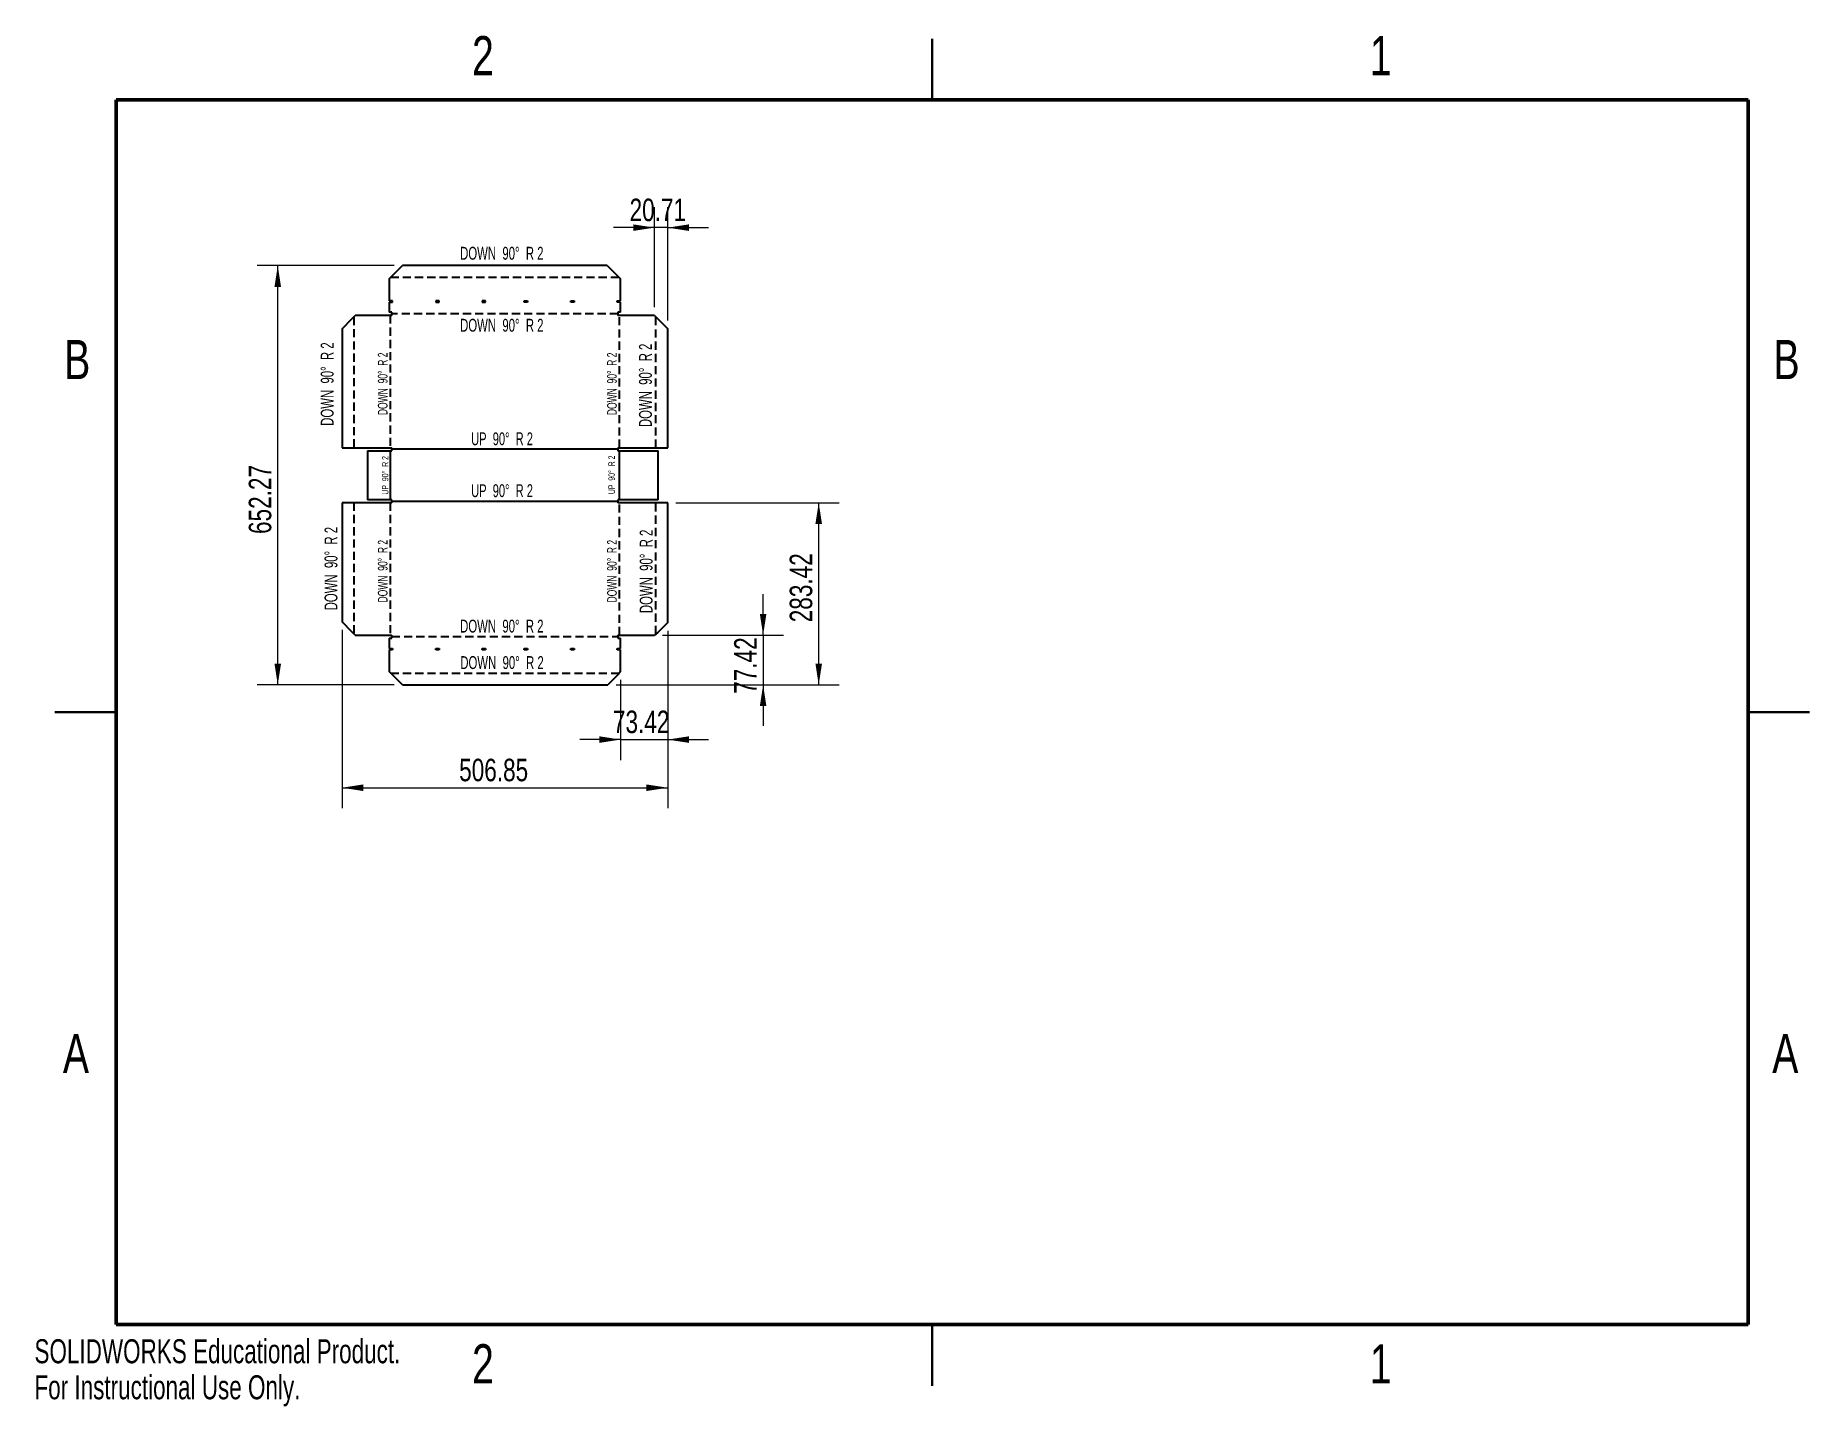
# Model space of a CAD drawing. Header units: millimetres. Extents: x 0 to 276, y 0 to 213.
import ezdxf

# ---------------------------------------------------------------- set-up
doc = ezdxf.new("R2010")
doc.units = ezdxf.units.MM
doc.linetypes.add('HIDDEN', pattern=[1.905, 1.27, -0.635])
doc.styles.add('SLDTEXTSTYLE0', font='TXT', dxfattribs={"width": 0.75})
doc.styles.add('SLDTEXTSTYLE1', font='TXT', dxfattribs={"width": 0.660714})
doc.styles.add('SLDTEXTSTYLE2', font='TXT', dxfattribs={"width": 0.645833})
doc.styles.add('SLDTEXTSTYLE3', font='TXT', dxfattribs={"width": 0.7})
doc.dimstyles.new('SLDDIMSTYLE0', dxfattribs={"dimtxt": 3.5, "dimasz": 3.302, "dimexe": 0, "dimexo": 0.0625, "dimgap": 0.875, "dimtad": 1, "dimlfac": 10, "dimrnd": 1e-09, "dimzin": 12, "dimdsep": 46, "dimtxsty": 'SLDTEXTSTYLE0', "dimsah": 1, "dimcen": 0.09, "dimadec": 0, "dimazin": 3, "dimtfac": 1, "dimtofl": 0, "dimtmove": 0, "dimatfit": 3, "dimfxl": 1, "dimfrac": 2, "dimtolj": 1, "dimtzin": 12, "dimarcsym": 0})
doc.dimstyles.new('SLDDIMSTYLE1', dxfattribs={"dimtxt": 3.5, "dimasz": 3.302, "dimexe": 0, "dimexo": 0.0625, "dimgap": 0.875, "dimtad": 1, "dimlfac": 10, "dimrnd": 1e-09, "dimzin": 12, "dimdsep": 46, "dimtxsty": 'SLDTEXTSTYLE0', "dimsah": 1, "dimcen": 0.09, "dimadec": 0, "dimazin": 3, "dimtfac": 1, "dimtmove": 0, "dimatfit": 0, "dimfxl": 1, "dimfrac": 2, "dimtolj": 1, "dimtzin": 12, "dimarcsym": 0})

# ---------------------------------------------------------------- blocks, each defined once
blk = doc.blocks.new('_D')
at = {"color": 7, "linetype": 'Continuous', "lineweight": 0}
for p, q in [((47.86, 120.75), (47.86, 93.03)), ((98.54, 120.63), (98.54, 93.03)), ((47.86, 96.21), (98.54, 96.21))]:
    blk.add_line(p, q, dxfattribs=at)
at = {"color": 7, "linetype": 'Continuous', "lineweight": 18}
for points in [[(47.86, 96.21), (51.16, 95.7), (51.16, 96.72)], [(98.54, 96.21), (95.24, 96.72), (95.24, 95.7)]]:
    blk.add_solid(points, dxfattribs=at)
at = {"color": 7, "linetype": 'Continuous', "lineweight": 18, "insert": (66.09, 100.72), "char_height": 3.5, "attachment_point": 1, "style": 'SLDTEXTSTYLE0'}
blk.add_mtext('506.85', dxfattribs=at)
blk = doc.blocks.new('_D_1')
at = {"color": 7, "linetype": 'Continuous', "lineweight": 0}
for p, q in [((56, 177.44), (34.68, 177.44)), ((37.86, 112.21), (37.86, 177.44)), ((56, 112.21), (34.68, 112.21))]:
    blk.add_line(p, q, dxfattribs=at)
at = {"color": 7, "linetype": 'Continuous', "lineweight": 18}
for points in [[(37.86, 177.44), (37.35, 174.13), (38.37, 174.13)], [(37.86, 112.21), (38.37, 115.51), (37.35, 115.51)]]:
    blk.add_solid(points, dxfattribs=at)
at = {"color": 7, "linetype": 'Continuous', "lineweight": 18, "insert": (33.35, 135.68), "char_height": 3.5, "attachment_point": 1, "rotation": 90, "style": 'SLDTEXTSTYLE0'}
blk.add_mtext('652.27', dxfattribs=at)
blk = doc.blocks.new('_D_2')
at = {"color": 7, "linetype": 'Continuous', "lineweight": 0}
for p, q in [((113.39, 119.95), (113.39, 126.3)), ((97.74, 119.95), (116.56, 119.95)), ((113.39, 119.95), (113.39, 112.21)), ((90.52, 112.21), (116.56, 112.21)), ((113.39, 112.21), (113.39, 105.86))]:
    blk.add_line(p, q, dxfattribs=at)
at = {"color": 7, "linetype": 'Continuous', "lineweight": 18}
for points in [[(113.39, 119.95), (113.9, 123.25), (112.88, 123.25)], [(113.39, 112.21), (112.88, 108.91), (113.9, 108.91)]]:
    blk.add_solid(points, dxfattribs=at)
at = {"color": 7, "linetype": 'Continuous', "lineweight": 18, "insert": (108.88, 110.82), "char_height": 3.5, "attachment_point": 1, "rotation": 90, "style": 'SLDTEXTSTYLE0'}
blk.add_mtext('77.42', dxfattribs=at)
blk = doc.blocks.new('_D_3')
at = {"color": 7, "linetype": 'Continuous', "lineweight": 0}
for p, q in [((99.81, 140.55), (125.22, 140.55)), ((122.04, 112.21), (122.04, 140.55)), ((90.52, 112.21), (125.22, 112.21))]:
    blk.add_line(p, q, dxfattribs=at)
at = {"color": 7, "linetype": 'Continuous', "lineweight": 18}
for points in [[(122.04, 140.55), (121.53, 137.25), (122.55, 137.25)], [(122.04, 112.21), (122.55, 115.51), (121.53, 115.51)]]:
    blk.add_solid(points, dxfattribs=at)
at = {"color": 7, "linetype": 'Continuous', "lineweight": 18, "insert": (117.53, 121.95), "char_height": 3.5, "attachment_point": 1, "rotation": 90, "style": 'SLDTEXTSTYLE0'}
blk.add_mtext('283.42', dxfattribs=at)
blk = doc.blocks.new('_D_4')
at = {"color": 7, "linetype": 'Continuous', "lineweight": 0}
for p, q in [((96.47, 170.96), (96.47, 186.51)), ((98.54, 168.89), (98.54, 186.51)), ((96.47, 183.34), (90.12, 183.34)), ((98.54, 183.34), (96.47, 183.34)), ((98.54, 183.34), (104.89, 183.34))]:
    blk.add_line(p, q, dxfattribs=at)
at = {"color": 7, "linetype": 'Continuous', "lineweight": 18}
for points in [[(96.47, 183.34), (93.17, 183.85), (93.17, 182.83)], [(98.54, 183.34), (101.85, 182.83), (101.85, 183.85)]]:
    blk.add_solid(points, dxfattribs=at)
at = {"color": 7, "linetype": 'Continuous', "lineweight": 18, "insert": (92.61, 187.85), "char_height": 3.5, "attachment_point": 1, "style": 'SLDTEXTSTYLE0'}
blk.add_mtext('20.71', dxfattribs=at)
blk = doc.blocks.new('_D_5')
at = {"color": 7, "linetype": 'Continuous', "lineweight": 0}
for p, q in [((98.54, 120.63), (98.54, 100.52)), ((91.2, 113.01), (91.2, 100.52)), ((91.2, 103.7), (84.85, 103.7)), ((91.2, 103.7), (98.54, 103.7)), ((98.54, 103.7), (104.89, 103.7))]:
    blk.add_line(p, q, dxfattribs=at)
at = {"color": 7, "linetype": 'Continuous', "lineweight": 18}
for points in [[(91.2, 103.7), (87.9, 104.21), (87.9, 103.19)], [(98.54, 103.7), (101.85, 103.19), (101.85, 104.21)]]:
    blk.add_solid(points, dxfattribs=at)
at = {"color": 7, "linetype": 'Continuous', "lineweight": 18, "insert": (90.02, 108.21), "char_height": 3.5, "attachment_point": 1, "style": 'SLDTEXTSTYLE0'}
blk.add_mtext('73.42', dxfattribs=at)

msp = doc.modelspace()

# ---------------------------------------------------------------- linework, layer by layer
at = {"color": 7, "linetype": 'Continuous', "lineweight": 25}
for p, q in [((139.7, 212.725), (139.7, 203.2)), ((139.7, 203.2), (139.7, 212.725)), ((55.673, 175.8362), (57.273, 177.4362)), ((89.1316, 177.4362), (57.273, 177.4362)), ((89.1316, 177.4362), (90.7316, 175.8362)), ((55.2023, 175.365), (55.673, 175.8362)), ((55.2023, 175.365), (55.2023, 171.975)), ((90.7316, 175.8362), (91.2023, 175.365)), ((91.2023, 171.975), (91.2023, 175.365)), ((55.7123, 171.975), (55.2023, 171.975)), ((55.2023, 171.755), (55.2023, 170.165)), ((55.2023, 171.755), (55.7123, 171.755)), ((55.7123, 171.755), (55.7123, 171.975)), ((62.9623, 171.975), (62.4423, 171.975)), ((62.4423, 171.975), (62.4423, 171.755)), ((62.4423, 171.755), (62.9623, 171.755)), ((62.9623, 171.755), (62.9623, 171.975)), ((70.2123, 171.975), (69.6923, 171.975)), ((69.6923, 171.975), (69.6923, 171.755)), ((69.6923, 171.755), (70.2123, 171.755)), ((70.2123, 171.755), (70.2123, 171.975)), ((76.1923, 171.975), (76.7123, 171.975)), ((76.1923, 171.755), (76.1923, 171.975)), ((76.7123, 171.755), (76.1923, 171.755)), ((76.7123, 171.975), (76.7123, 171.755)), ((83.4423, 171.975), (83.9623, 171.975)), ((83.4423, 171.755), (83.4423, 171.975)), ((83.9623, 171.755), (83.4423, 171.755)), ((83.9623, 171.975), (83.9623, 171.755)), ((90.6923, 171.975), (91.2023, 171.975)), ((90.6923, 171.755), (90.6923, 171.975)), ((91.2023, 171.755), (90.6923, 171.755)), ((91.2023, 170.165), (91.2023, 171.755)), ((47.8598, 167.6231), (49.4598, 169.2231)), ((49.4598, 169.2231), (49.9311, 169.6938)), ((55.6023, 169.6938), (49.9311, 169.6938)), ((55.6023, 170.165), (55.2023, 170.165)), ((55.6023, 169.6938), (55.6023, 170.165)), ((91.2023, 170.165), (90.8023, 170.165)), ((90.8023, 170.165), (90.8023, 169.6938)), ((96.4735, 169.6938), (90.8023, 169.6938)), ((96.4735, 169.6938), (96.9448, 169.2231)), ((96.9448, 169.2231), (98.5448, 167.6231)), ((47.8598, 167.6231), (47.8598, 149.0938)), ((98.5448, 149.0938), (98.5448, 167.6231)), ((47.8598, 149.0938), (55.6023, 149.0938)), ((55.6023, 148.6225), (55.6023, 149.0938)), ((90.8023, 149.0938), (98.5448, 149.0938)), ((90.8023, 149.0938), (90.8023, 148.6225)), ((51.8155, 148.6225), (51.8155, 141.0225)), ((51.8155, 148.6225), (55.6023, 148.6225)), ((90.8023, 148.6225), (97.0735, 148.6225)), ((97.0735, 141.0225), (97.0735, 148.6225)), ((55.6023, 141.0225), (51.8155, 141.0225)), ((55.6023, 140.5513), (55.6023, 141.0225)), ((97.0735, 141.0225), (90.8023, 141.0225)), ((90.8023, 141.0225), (90.8023, 140.5513)), ((47.8598, 140.5513), (47.8598, 122.022)), ((55.6023, 140.5513), (47.8598, 140.5513)), ((98.5448, 140.5513), (90.8023, 140.5513)), ((98.5448, 121.9048), (98.5448, 140.5513)), ((49.4598, 120.422), (47.8598, 122.022)), ((98.5448, 121.9048), (96.9448, 120.3048)), ((49.9311, 119.9513), (49.4598, 120.422)), ((49.9311, 119.9513), (55.6023, 119.9513)), ((55.2023, 119.4801), (55.2023, 117.8901)), ((55.2023, 119.4801), (55.6023, 119.4801)), ((55.6023, 119.4801), (55.6023, 119.9513)), ((90.8023, 119.9513), (96.4735, 119.9513)), ((90.8023, 119.9513), (90.8023, 119.4801)), ((90.8023, 119.4801), (91.2023, 119.4801)), ((91.2023, 117.8901), (91.2023, 119.4801)), ((96.9448, 120.3048), (96.4735, 119.9513)), ((55.2023, 117.8901), (55.7123, 117.8901)), ((55.2023, 117.6701), (55.2023, 114.2801)), ((55.7123, 117.6701), (55.2023, 117.6701)), ((55.7123, 117.8901), (55.7123, 117.6701)), ((62.4423, 117.8901), (62.9623, 117.8901)), ((62.4423, 117.6701), (62.4423, 117.8901)), ((62.9623, 117.6701), (62.4423, 117.6701)), ((62.9623, 117.8901), (62.9623, 117.6701)), ((69.6923, 117.8901), (70.2123, 117.8901)), ((69.6923, 117.6701), (69.6923, 117.8901)), ((70.2123, 117.6701), (69.6923, 117.6701)), ((70.2123, 117.8901), (70.2123, 117.6701)), ((76.1923, 117.8901), (76.7123, 117.8901)), ((76.1923, 117.6701), (76.1923, 117.8901)), ((76.7123, 117.6701), (76.1923, 117.6701)), ((76.7123, 117.8901), (76.7123, 117.6701)), ((83.4423, 117.8901), (83.9623, 117.8901)), ((83.4423, 117.6701), (83.4423, 117.8901)), ((83.9623, 117.6701), (83.4423, 117.6701)), ((83.9623, 117.8901), (83.9623, 117.6701)), ((90.6923, 117.8901), (91.2023, 117.8901)), ((90.6923, 117.6701), (90.6923, 117.8901)), ((91.2023, 117.6701), (90.6923, 117.6701)), ((91.2023, 114.2801), (91.2023, 117.6701)), ((55.673, 113.8088), (55.2023, 114.2801)), ((57.273, 112.2088), (55.673, 113.8088)), ((90.8487, 113.8088), (89.2487, 112.2088)), ((91.2023, 114.2801), (90.8487, 113.8088)), ((57.273, 112.2088), (89.2487, 112.2088)), ((3.175, 107.95), (12.7, 107.95)), ((12.7, 107.95), (3.175, 107.95)), ((276.225, 107.95), (266.7, 107.95)), ((266.7, 107.95), (276.225, 107.95)), ((139.7, 3.175), (139.7, 12.7)), ((139.7, 12.7), (139.7, 3.175))]:
    msp.add_line(p, q, dxfattribs=at)
at = {"color": 7, "linetype": 'Continuous', "lineweight": 50}
for p, q in [((12.7, 12.7), (12.7, 203.2)), ((12.7, 203.2), (266.7, 203.2)), ((266.7, 203.2), (266.7, 12.7)), ((266.7, 12.7), (12.7, 12.7))]:
    msp.add_line(p, q, dxfattribs=at)
at = {"color": 7, "linetype": 'HIDDEN'}
for p, q in [((90.9669, 175.6006), (55.4377, 175.6006)), ((49.6954, 169.4584), (49.6954, 149.0938)), ((55.3667, 169.6938), (55.3667, 149.0938)), ((90.8023, 169.9294), (55.6023, 169.9294)), ((91.0379, 149.0938), (91.0379, 169.6938)), ((96.7092, 149.0938), (96.7092, 169.4584)), ((49.6954, 140.5513), (49.6954, 120.1866)), ((55.3667, 140.5513), (55.3667, 119.9513)), ((91.0379, 119.9513), (91.0379, 140.5513)), ((96.7092, 120.1281), (96.7092, 140.5513)), ((55.6023, 119.7157), (90.8023, 119.7157)), ((55.4377, 114.0444), (91.0255, 114.0444))]:
    msp.add_line(p, q, dxfattribs=at)
at = {"color": 7, "linetype": 'Continuous'}
for p, q in [((55.3667, 148.6225), (55.3667, 141.0225)), ((90.8023, 148.8581), (55.6023, 148.8581)), ((91.0379, 141.0225), (91.0379, 148.6225)), ((55.6023, 140.7869), (90.8023, 140.7869))]:
    msp.add_line(p, q, dxfattribs=at)

# ---------------------------------------------------------------- texts
at = {"color": 7, "linetype": 'Continuous', "lineweight": 0, "attachment_point": 2}
for s, insert, char_height, style in [('2', (69.7886, 213.1395), 6.096, 'SLDTEXTSTYLE0'), ('1', (209.4886, 213.1395), 6.096, 'SLDTEXTSTYLE0'), ('DOWN  90°  R 2', (72.728, 180.355), 2, 'SLDTEXTSTYLE1'), ('DOWN  90°  R 2', (72.728, 169.157), 2, 'SLDTEXTSTYLE1'), ('B', (6.6534, 165.8645), 6.096, 'SLDTEXTSTYLE0'), ('B', (272.6534, 165.8645), 6.096, 'SLDTEXTSTYLE0'), ('UP  90°  R 2', (72.7634, 151.494), 2, 'SLDTEXTSTYLE2'), ('UP  90°  R 2', (72.7634, 143.4228), 2, 'SLDTEXTSTYLE2'), ('DOWN  90°  R 2', (72.728, 122.3516), 2, 'SLDTEXTSTYLE1'), ('DOWN  90°  R 2', (72.7573, 116.6803), 2, 'SLDTEXTSTYLE1'), ('A', (6.4566, 57.9145), 6.096, 'SLDTEXTSTYLE0'), ('A', (272.4566, 57.9145), 6.096, 'SLDTEXTSTYLE0'), ('2', (69.7886, 9.6395), 6.096, 'SLDTEXTSTYLE0'), ('1', (209.4886, 9.6395), 6.096, 'SLDTEXTSTYLE0')]:
    msp.add_mtext(s, dxfattribs=dict(at, insert=insert, char_height=char_height, style=style))
at = {"color": 7, "linetype": 'Continuous', "lineweight": 0, "attachment_point": 2, "rotation": 90}
for s, insert, char_height, style in [('DOWN  90°  R 2', (44.5502, 159.0003), 2, 'SLDTEXTSTYLE1'), ('DOWN  90°  R 2', (53.4416, 159.038), 1.5, 'SLDTEXTSTYLE1'), ('DOWN  90°  R 2', (89.1128, 159.038), 1.5, 'SLDTEXTSTYLE1'), ('DOWN  90°  R 2', (94.0733, 158.8018), 2, 'SLDTEXTSTYLE1'), ('UP  90°  R 2', (54.0771, 144.8016), 1, 'SLDTEXTSTYLE2'), ('UP  90°  R 2', (89.3177, 144.8857), 1, 'SLDTEXTSTYLE2'), ('DOWN  90°  R 2', (45.1457, 130.2917), 2, 'SLDTEXTSTYLE1'), ('DOWN  90°  R 2', (94.1865, 129.8654), 2, 'SLDTEXTSTYLE1'), ('DOWN  90°  R 2', (53.4416, 129.8956), 1.5, 'SLDTEXTSTYLE1'), ('DOWN  90°  R 2', (89.1128, 129.8956), 1.5, 'SLDTEXTSTYLE1')]:
    msp.add_mtext(s, dxfattribs=dict(at, insert=insert, char_height=char_height, style=style))
at = {"color": 7, "linetype": 'Continuous', "char_height": 3.73507, "attachment_point": 1, "style": 'SLDTEXTSTYLE3'}
for s, insert in [('SOLIDWORKS Educational Product.', (0, 10.4174)), ('For Instructional Use Only.', (0, 4.8148))]:
    msp.add_mtext(s, dxfattribs=dict(at, insert=insert))

# ---------------------------------------------------------------- dimensions: what is measured, and where the dimension line sits
at = {"color": 7, "linetype": 'Continuous', "lineweight": 18}
for base, p1, p2, dimstyle, picture, middle in [((96.4735, 183.3381), (98.5448, 167.6231), (96.4735, 169.6938), 'SLDDIMSTYLE1', '_D_4', (98.4318, 183.3381)), ((98.5448, 96.2088), (47.8598, 122.022), (98.5448, 121.9048), 'SLDDIMSTYLE0', '_D', (73.2023, 96.2088)), ((98.54478, 103.69853), (91.2023, 114.28005), (98.54478, 121.90484), 'SLDDIMSTYLE1', '_D_5', (95.84211, 103.69853))]:
    dim = msp.add_linear_dim(base=base, p1=p1, p2=p2, dimstyle=dimstyle, dxfattribs=at)
    dim.commit()
    dim.dimension.update_dxf_attribs({"geometry": picture, "text_midpoint": middle, "dimtype": 160})
for base, p1, p2, dimstyle, picture, middle in [((37.8598, 177.4362), (57.273, 112.2088), (57.273, 177.4362), 'SLDDIMSTYLE0', '_D_1', (37.8598, 142.7937)), ((122.04114, 140.55129), (89.24875, 112.20881), (98.54478, 140.55129), 'SLDDIMSTYLE1', '_D_3', (122.04114, 129.06297)), ((113.3878, 112.20881), (96.47354, 119.95129), (89.24875, 112.20881), 'SLDDIMSTYLE1', '_D_2', (113.3878, 116.63767))]:
    dim = msp.add_linear_dim(base=base, p1=p1, p2=p2, angle=90, dimstyle=dimstyle, dxfattribs=at)
    dim.commit()
    dim.dimension.update_dxf_attribs({"geometry": picture, "text_midpoint": middle, "dimtype": 160})

doc.saveas('drawing.dxf')
